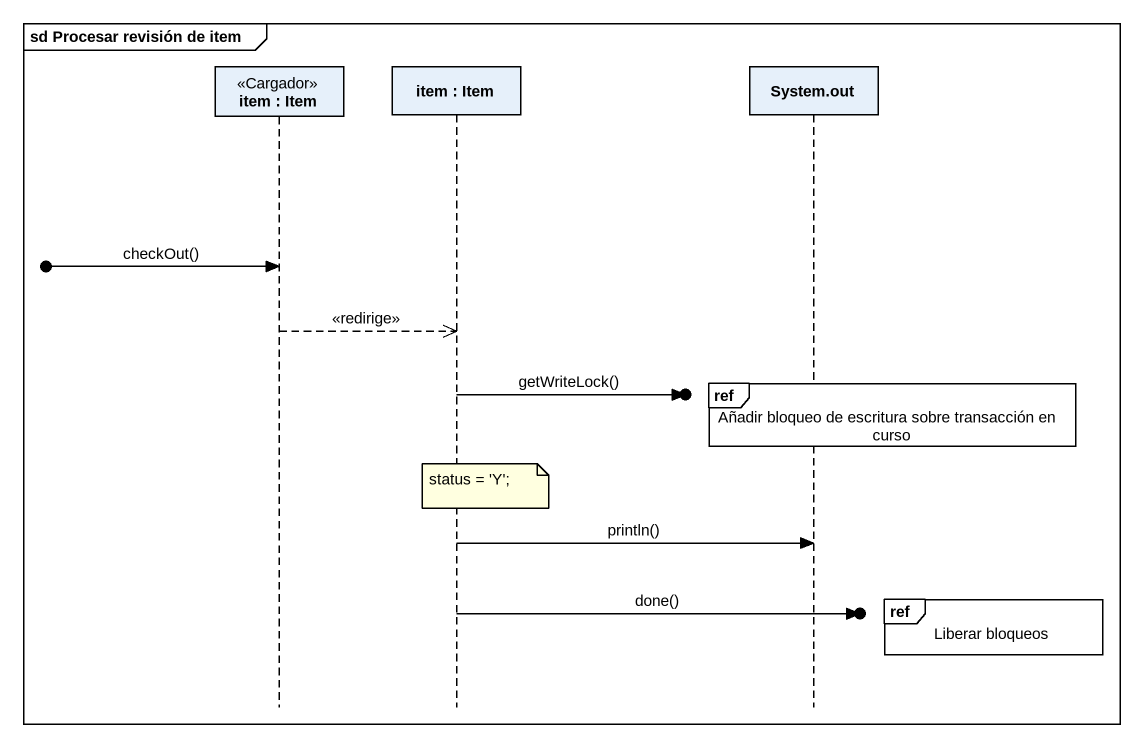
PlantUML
@startuml
mainframe sd Procesar revisión de item
hide footbox
participant "item : Item" as item <<Cargador>>
participant "item : Item" as item_2
participant "System.out" as System_out

[o-> item : checkOut()
item -->> item_2 : <<redirige>>
ref over System_out : Añadir bloqueo de escritura sobre transacción en curso
item_2 ->o] : getWriteLock()
note over item_2 : status = 'Y';
item_2 -> System_out : println()
ref over System_out : Liberar bloqueos
item_2 ->o] : done()
@enduml
